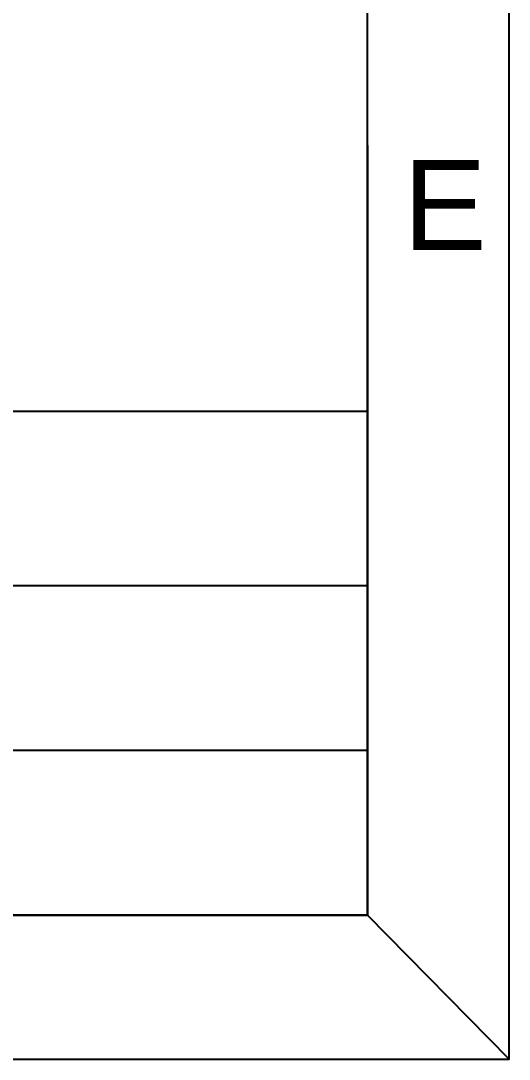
# Model space of a CAD drawing. Header units: millimetres. Extents: x 20905 to 43117, y -15595 to -5301.
# Drawn here: x 23011.6 to 23059.4, y -15421.9 to -15320.3 of the extents above; entities that cross this region are included whole.
import ezdxf

# ---------------------------------------------------------------- set-up
doc = ezdxf.new("R2010")
doc.units = ezdxf.units.MM
doc.header["$LTSCALE"] = 0.2
doc.layers.add('图形外框', color=7, linetype='Continuous')
doc.styles.add('宋体', font='arial.ttf')

msp = doc.modelspace()

# ---------------------------------------------------------------- linework, layer by layer
at = {"layer": '图形外框'}
for points in [[(22085.1307, -14753.119), (22085.1307, -15421.9241), (23059.3911, -15421.9241), (23059.3911, -14753.119)], [(22098.9975, -14767.1991), (22098.9975, -15407.844), (23045.5244, -15407.844), (23045.5244, -14767.1991)]]:
    msp.add_lwpolyline(points, close=True, dxfattribs=at)
at = {"layer": '图形外框', "color": 0}
for points in [[(23045.5244, -15332.5217), (23045.5244, -15407.844)], [(22789.6614, -15358.5355), (23045.5244, -15358.5355)], [(22929.976, -15375.563), (23045.5244, -15375.563)], [(22929.976, -15391.7035), (23045.5244, -15391.7035)]]:
    msp.add_lwpolyline(points, dxfattribs=at)
at = {"layer": '图形外框'}
msp.add_lwpolyline([(23059.3911, -15421.9241), (23045.5244, -15407.844), (22789.7277, -15407.844)], dxfattribs=at)

# ---------------------------------------------------------------- texts
at = {"layer": '图形外框', "style": '宋体'}
msp.add_text('E', height=8.8001, dxfattribs=at).set_placement((23048.9911, -15342.7656))

doc.saveas('drawing.dxf')
